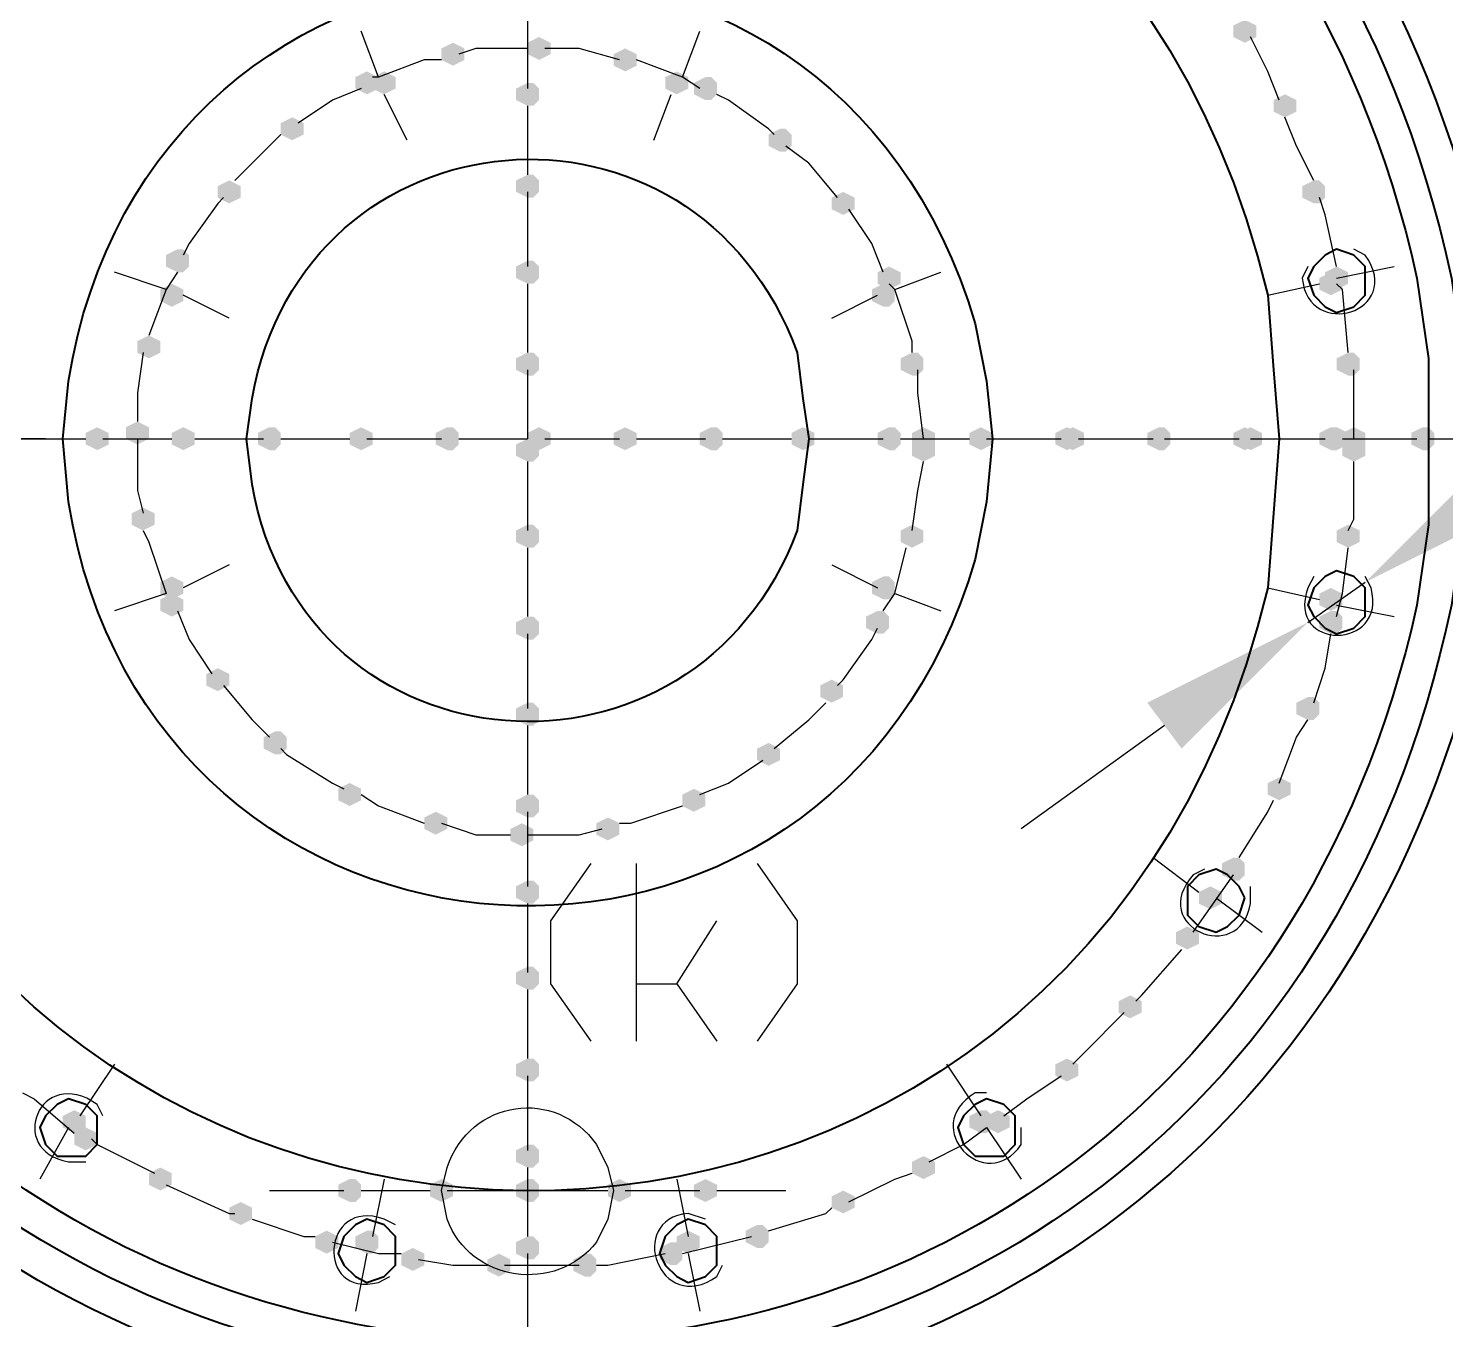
# Model space of a CAD drawing. Header units: millimetres. Extents: x 0 to 822, y 14 to 1153.
# Drawn here: x 238.32 to 282.78, y 246.47 to 286.97 of the extents above; entities that cross this region are included whole.
import ezdxf

# ---------------------------------------------------------------- set-up
doc = ezdxf.new("R2010")
doc.units = ezdxf.units.MM
doc.layers.add('1', color=7, linetype='Continuous')

msp = doc.modelspace()

# ---------------------------------------------------------------- hatches: boundary and pattern name
h = msp.add_hatch(color=0)
h.dxf.hatch_style = 2
h.paths.add_polyline_path([(276.48, 286.521732), (276.12, 286.701732), (276.12, 287.061732), (276.48, 287.241732), (276.84, 287.061732), (276.84, 286.701732)])
h = msp.add_hatch(color=0)
h.dxf.hatch_style = 2
h.paths.add_polyline_path([(251.64, 285.801732), (251.28, 285.981732), (251.28, 286.341732), (251.64, 286.521732), (252, 286.341732), (252, 285.981732)])
h = msp.add_hatch(color=0)
h.dxf.hatch_style = 2
h.paths.add_polyline_path([(254.34, 285.981732), (253.98, 286.161732), (253.98, 286.521732), (254.34, 286.701732), (254.7, 286.521732), (254.7, 286.161732)])
h = msp.add_hatch(color=0)
h.dxf.hatch_style = 2
h.paths.add_polyline_path([(257.04, 285.621732), (256.68, 285.801732), (256.68, 286.161732), (257.04, 286.341732), (257.4, 286.161732), (257.4, 285.801732)])
h = msp.add_hatch(color=0)
h.dxf.hatch_style = 2
h.paths.add_polyline_path([(248.94, 284.901732), (248.58, 285.081732), (248.58, 285.441732), (248.94, 285.621732), (249.3, 285.441732), (249.3, 285.081732)])
h = msp.add_hatch(color=0)
h.dxf.hatch_style = 2
h.paths.add_polyline_path([(249.48, 284.901732), (249.12, 285.081732), (249.12, 285.441732), (249.48, 285.621732), (249.84, 285.441732), (249.84, 285.081732)])
h = msp.add_hatch(color=0)
h.dxf.hatch_style = 2
h.paths.add_polyline_path([(258.66, 284.901732), (258.3, 285.081732), (258.3, 285.441732), (258.66, 285.621732), (259.02, 285.441732), (259.02, 285.081732)])
h = msp.add_hatch(color=0)
h.dxf.hatch_style = 2
h.paths.add_polyline_path([(259.56, 284.721732), (259.2, 284.901732), (259.2, 285.261732), (259.56, 285.441732), (259.74, 285.441732), (259.92, 285.261732), (259.92, 284.901732), (259.74, 284.721732)])
h = msp.add_hatch(color=0)
h.dxf.hatch_style = 2
h.paths.add_polyline_path([(253.98, 284.541732), (253.62, 284.721732), (253.62, 285.081732), (253.98, 285.261732), (254.16, 285.261732), (254.34, 285.081732), (254.34, 284.721732), (254.16, 284.541732)])
h = msp.add_hatch(color=0)
h.dxf.hatch_style = 2
h.paths.add_polyline_path([(277.74, 284.181732), (277.38, 284.361732), (277.38, 284.721732), (277.74, 284.901732), (278.1, 284.721732), (278.1, 284.361732)])
h = msp.add_hatch(color=0)
h.dxf.hatch_style = 2
h.paths.add_polyline_path([(246.6, 283.461732), (246.24, 283.641732), (246.24, 284.001732), (246.6, 284.181732), (246.96, 284.001732), (246.96, 283.641732)])
h = msp.add_hatch(color=0)
h.dxf.hatch_style = 2
h.paths.add_polyline_path([(261.9, 283.101732), (261.54, 283.281732), (261.54, 283.641732), (261.9, 283.821732), (262.08, 283.821732), (262.26, 283.641732), (262.26, 283.281732), (262.08, 283.101732)])
h = msp.add_hatch(color=0)
h.dxf.hatch_style = 2
h.paths.add_polyline_path([(253.98, 281.661732), (253.62, 281.841732), (253.62, 282.201732), (253.98, 282.381732), (254.16, 282.381732), (254.34, 282.201732), (254.34, 281.841732), (254.16, 281.661732)])
h = msp.add_hatch(color=0)
h.dxf.hatch_style = 2
h.paths.add_polyline_path([(244.62, 281.481732), (244.26, 281.661732), (244.26, 282.021732), (244.62, 282.201732), (244.98, 282.021732), (244.98, 281.661732)])
h = msp.add_hatch(color=0)
h.dxf.hatch_style = 2
h.paths.add_polyline_path([(278.64, 281.481732), (278.28, 281.661732), (278.28, 282.021732), (278.64, 282.201732), (278.82, 282.201732), (279, 282.021732), (279, 281.661732), (278.82, 281.481732)])
h = msp.add_hatch(color=0)
h.dxf.hatch_style = 2
h.paths.add_polyline_path([(263.88, 281.121732), (263.52, 281.301732), (263.52, 281.661732), (263.88, 281.841732), (264.24, 281.661732), (264.24, 281.301732)])
h = msp.add_hatch(color=0)
h.dxf.hatch_style = 2
h.paths.add_polyline_path([(243, 279.321732), (242.64, 279.501732), (242.64, 279.861732), (243, 280.041732), (243.18, 280.041732), (243.36, 279.861732), (243.36, 279.501732), (243.18, 279.321732)])
h = msp.add_hatch(color=0)
h.dxf.hatch_style = 2
h.paths.add_polyline_path([(253.98, 278.961732), (253.62, 279.141732), (253.62, 279.501732), (253.98, 279.681732), (254.16, 279.681732), (254.34, 279.501732), (254.34, 279.141732), (254.16, 278.961732)])
h = msp.add_hatch(color=0)
h.dxf.hatch_style = 2
h.paths.add_polyline_path([(265.32, 278.781732), (264.96, 278.961732), (264.96, 279.321732), (265.32, 279.501732), (265.68, 279.321732), (265.68, 278.961732)])
h = msp.add_hatch(color=0)
h.dxf.hatch_style = 2
h.paths.add_polyline_path([(279.18, 278.601732), (278.82, 278.781732), (278.82, 279.141732), (279.18, 279.321732), (279.54, 279.141732), (279.54, 278.781732)])
h = msp.add_hatch(color=0)
h.dxf.hatch_style = 2
h.paths.add_polyline_path([(279.36, 278.781732), (279, 278.961732), (279, 279.321732), (279.36, 279.501732), (279.72, 279.321732), (279.72, 278.961732)])
h = msp.add_hatch(color=0)
h.dxf.hatch_style = 2
h.paths.add_polyline_path([(242.82, 278.241732), (242.46, 278.421732), (242.46, 278.781732), (242.82, 278.961732), (243.18, 278.781732), (243.18, 278.421732)])
h = msp.add_hatch(color=0)
h.dxf.hatch_style = 2
h.paths.add_polyline_path([(265.14, 278.241732), (264.78, 278.421732), (264.78, 278.781732), (265.14, 278.961732), (265.32, 278.961732), (265.5, 278.781732), (265.5, 278.421732), (265.32, 278.241732)])
h = msp.add_hatch(color=0)
h.dxf.hatch_style = 2
h.paths.add_polyline_path([(242.1, 276.621732), (241.74, 276.801732), (241.74, 277.161732), (242.1, 277.341732), (242.46, 277.161732), (242.46, 276.801732)])
h = msp.add_hatch(color=0)
h.dxf.hatch_style = 2
h.paths.add_polyline_path([(253.98, 276.081732), (253.62, 276.261732), (253.62, 276.621732), (253.98, 276.801732), (254.16, 276.801732), (254.34, 276.621732), (254.34, 276.261732), (254.16, 276.081732)])
h = msp.add_hatch(color=0)
h.dxf.hatch_style = 2
h.paths.add_polyline_path([(266.04, 276.081732), (265.68, 276.261732), (265.68, 276.621732), (266.04, 276.801732), (266.22, 276.801732), (266.4, 276.621732), (266.4, 276.261732), (266.22, 276.081732)])
h = msp.add_hatch(color=0)
h.dxf.hatch_style = 2
h.paths.add_polyline_path([(279.72, 276.081732), (279.36, 276.261732), (279.36, 276.621732), (279.72, 276.801732), (279.9, 276.801732), (280.08, 276.621732), (280.08, 276.261732), (279.9, 276.081732)])
h = msp.add_hatch(color=0)
h.dxf.hatch_style = 2
h.paths.add_polyline_path([(240.48, 273.741732), (240.12, 273.921732), (240.12, 274.281732), (240.48, 274.461732), (240.84, 274.281732), (240.84, 273.921732)])
h = msp.add_hatch(color=0)
h.dxf.hatch_style = 2
h.paths.add_polyline_path([(241.74, 273.921732), (241.38, 274.101732), (241.38, 274.461732), (241.74, 274.641732), (242.1, 274.461732), (242.1, 274.101732)])
h = msp.add_hatch(color=0)
h.dxf.hatch_style = 2
h.paths.add_polyline_path([(243.18, 273.741732), (242.82, 273.921732), (242.82, 274.281732), (243.18, 274.461732), (243.54, 274.281732), (243.54, 273.921732)])
h = msp.add_hatch(color=0)
h.dxf.hatch_style = 2
h.paths.add_polyline_path([(245.88, 273.741732), (245.52, 273.921732), (245.52, 274.281732), (245.88, 274.461732), (246.06, 274.461732), (246.24, 274.281732), (246.24, 273.921732), (246.06, 273.741732)])
h = msp.add_hatch(color=0)
h.dxf.hatch_style = 2
h.paths.add_polyline_path([(248.76, 273.741732), (248.4, 273.921732), (248.4, 274.281732), (248.76, 274.461732), (249.12, 274.281732), (249.12, 273.921732)])
h = msp.add_hatch(color=0)
h.dxf.hatch_style = 2
h.paths.add_polyline_path([(251.46, 273.741732), (251.1, 273.921732), (251.1, 274.281732), (251.46, 274.461732), (251.64, 274.461732), (251.82, 274.281732), (251.82, 273.921732), (251.64, 273.741732)])
h = msp.add_hatch(color=0)
h.dxf.hatch_style = 2
h.paths.add_polyline_path([(254.34, 273.741732), (253.98, 273.921732), (253.98, 274.281732), (254.34, 274.461732), (254.7, 274.281732), (254.7, 273.921732)])
h = msp.add_hatch(color=0)
h.dxf.hatch_style = 2
h.paths.add_polyline_path([(257.04, 273.741732), (256.68, 273.921732), (256.68, 274.281732), (257.04, 274.461732), (257.4, 274.281732), (257.4, 273.921732)])
h = msp.add_hatch(color=0)
h.dxf.hatch_style = 2
h.paths.add_polyline_path([(259.74, 273.741732), (259.38, 273.921732), (259.38, 274.281732), (259.74, 274.461732), (259.92, 274.461732), (260.1, 274.281732), (260.1, 273.921732), (259.92, 273.741732)])
h = msp.add_hatch(color=0)
h.dxf.hatch_style = 2
h.paths.add_polyline_path([(262.62, 273.741732), (262.26, 273.921732), (262.26, 274.281732), (262.62, 274.461732), (262.98, 274.281732), (262.98, 273.921732)])
h = msp.add_hatch(color=0)
h.dxf.hatch_style = 2
h.paths.add_polyline_path([(265.32, 273.741732), (264.96, 273.921732), (264.96, 274.281732), (265.32, 274.461732), (265.5, 274.461732), (265.68, 274.281732), (265.68, 273.921732), (265.5, 273.741732)])
h = msp.add_hatch(color=0)
h.dxf.hatch_style = 2
h.paths.add_polyline_path([(266.4, 273.741732), (266.04, 273.921732), (266.04, 274.281732), (266.4, 274.461732), (266.76, 274.281732), (266.76, 273.921732)])
h = msp.add_hatch(color=0)
h.dxf.hatch_style = 2
h.paths.add_polyline_path([(268.2, 273.741732), (267.84, 273.921732), (267.84, 274.281732), (268.2, 274.461732), (268.56, 274.281732), (268.56, 273.921732)])
h = msp.add_hatch(color=0)
h.dxf.hatch_style = 2
h.paths.add_polyline_path([(270.9, 273.741732), (270.54, 273.921732), (270.54, 274.281732), (270.9, 274.461732), (271.26, 274.281732), (271.26, 273.921732)])
h = msp.add_hatch(color=0)
h.dxf.hatch_style = 2
h.paths.add_polyline_path([(271.08, 273.741732), (270.72, 273.921732), (270.72, 274.281732), (271.08, 274.461732), (271.44, 274.281732), (271.44, 273.921732)])
h = msp.add_hatch(color=0)
h.dxf.hatch_style = 2
h.paths.add_polyline_path([(273.78, 273.741732), (273.42, 273.921732), (273.42, 274.281732), (273.78, 274.461732), (274.14, 274.281732), (274.14, 273.921732)])
h = msp.add_hatch(color=0)
h.dxf.hatch_style = 2
h.paths.add_polyline_path([(273.78, 273.741732), (273.42, 273.921732), (273.42, 274.281732), (273.78, 274.461732), (273.96, 274.461732), (274.14, 274.281732), (274.14, 273.921732), (273.96, 273.741732)])
h = msp.add_hatch(color=0)
h.dxf.hatch_style = 2
h.paths.add_polyline_path([(276.48, 273.741732), (276.12, 273.921732), (276.12, 274.281732), (276.48, 274.461732), (276.84, 274.281732), (276.84, 273.921732)])
h = msp.add_hatch(color=0)
h.dxf.hatch_style = 2
h.paths.add_polyline_path([(276.66, 273.741732), (276.3, 273.921732), (276.3, 274.281732), (276.66, 274.461732), (277.02, 274.281732), (277.02, 273.921732)])
h = msp.add_hatch(color=0)
h.dxf.hatch_style = 2
h.paths.add_polyline_path([(279.18, 273.741732), (278.82, 273.921732), (278.82, 274.281732), (279.18, 274.461732), (279.36, 274.461732), (279.54, 274.281732), (279.54, 273.921732), (279.36, 273.741732)])
h = msp.add_hatch(color=0)
h.dxf.hatch_style = 2
h.paths.add_polyline_path([(279.36, 273.741732), (279, 273.921732), (279, 274.281732), (279.36, 274.461732), (279.72, 274.281732), (279.72, 273.921732)])
h = msp.add_hatch(color=0)
h.dxf.hatch_style = 2
h.paths.add_polyline_path([(279.9, 273.741732), (279.54, 273.921732), (279.54, 274.281732), (279.9, 274.461732), (280.26, 274.281732), (280.26, 273.921732)])
h = msp.add_hatch(color=0)
h.dxf.hatch_style = 2
h.paths.add_polyline_path([(282.06, 273.741732), (281.7, 273.921732), (281.7, 274.281732), (282.06, 274.461732), (282.42, 274.281732), (282.42, 273.921732)])
h = msp.add_hatch(color=0)
h.dxf.hatch_style = 2
h.paths.add_polyline_path([(282.06, 273.741732), (281.7, 273.921732), (281.7, 274.281732), (282.06, 274.461732), (282.24, 274.461732), (282.42, 274.281732), (282.42, 273.921732), (282.24, 273.741732)])
h = msp.add_hatch(color=0)
h.dxf.hatch_style = 2
h.paths.add_polyline_path([(253.98, 273.381732), (253.62, 273.561732), (253.62, 273.921732), (253.98, 274.101732), (254.16, 274.101732), (254.34, 273.921732), (254.34, 273.561732), (254.16, 273.381732)])
h = msp.add_hatch(color=0)
h.dxf.hatch_style = 2
h.paths.add_polyline_path([(266.4, 273.381732), (266.04, 273.561732), (266.04, 273.921732), (266.4, 274.101732), (266.76, 273.921732), (266.76, 273.561732)])
h = msp.add_hatch(color=0)
h.dxf.hatch_style = 2
h.paths.add_polyline_path([(279.9, 273.381732), (279.54, 273.561732), (279.54, 273.921732), (279.9, 274.101732), (280.26, 273.921732), (280.26, 273.561732)])
h = msp.add_hatch(color=0)
h.dxf.hatch_style = 2
h.paths.add_polyline_path([(284.22, 273.561732), (285.3, 272.121732), (280.26, 269.601732)])
h = msp.add_hatch(color=0)
h.dxf.hatch_style = 2
h.paths.add_polyline_path([(241.92, 271.221732), (241.56, 271.401732), (241.56, 271.761732), (241.92, 271.941732), (242.28, 271.761732), (242.28, 271.401732)])
h = msp.add_hatch(color=0)
h.dxf.hatch_style = 2
h.paths.add_polyline_path([(253.98, 270.681732), (253.62, 270.861732), (253.62, 271.221732), (253.98, 271.401732), (254.16, 271.401732), (254.34, 271.221732), (254.34, 270.861732), (254.16, 270.681732)])
h = msp.add_hatch(color=0)
h.dxf.hatch_style = 2
h.paths.add_polyline_path([(266.04, 270.681732), (265.68, 270.861732), (265.68, 271.221732), (266.04, 271.401732), (266.4, 271.221732), (266.4, 270.861732)])
h = msp.add_hatch(color=0)
h.dxf.hatch_style = 2
h.paths.add_polyline_path([(279.72, 270.681732), (279.36, 270.861732), (279.36, 271.221732), (279.72, 271.401732), (280.08, 271.221732), (280.08, 270.861732)])
h = msp.add_hatch(color=0)
h.dxf.hatch_style = 2
h.paths.add_polyline_path([(242.82, 269.061732), (242.46, 269.241732), (242.46, 269.601732), (242.82, 269.781732), (243.18, 269.601732), (243.18, 269.241732)])
h = msp.add_hatch(color=0)
h.dxf.hatch_style = 2
h.paths.add_polyline_path([(265.14, 269.061732), (264.78, 269.241732), (264.78, 269.601732), (265.14, 269.781732), (265.32, 269.781732), (265.5, 269.601732), (265.5, 269.241732), (265.32, 269.061732)])
h = msp.add_hatch(color=0)
h.dxf.hatch_style = 2
h.paths.add_polyline_path([(242.82, 268.521732), (242.46, 268.701732), (242.46, 269.061732), (242.82, 269.241732), (243.18, 269.061732), (243.18, 268.701732)])
h = msp.add_hatch(color=0)
h.dxf.hatch_style = 2
h.paths.add_polyline_path([(279.18, 268.701732), (278.82, 268.881732), (278.82, 269.241732), (279.18, 269.421732), (279.54, 269.241732), (279.54, 268.881732)])
h = msp.add_hatch(color=0)
h.dxf.hatch_style = 2
h.paths.add_polyline_path([(264.96, 267.981732), (264.6, 268.161732), (264.6, 268.521732), (264.96, 268.701732), (265.14, 268.701732), (265.32, 268.521732), (265.32, 268.161732), (265.14, 267.981732)])
h = msp.add_hatch(color=0)
h.dxf.hatch_style = 2
h.paths.add_polyline_path([(279.18, 267.981732), (278.82, 268.161732), (278.82, 268.521732), (279.18, 268.701732), (279.36, 268.701732), (279.54, 268.521732), (279.54, 268.161732), (279.36, 267.981732)])
h = msp.add_hatch(color=0)
h.dxf.hatch_style = 2
h.paths.add_polyline_path([(253.98, 267.801732), (253.62, 267.981732), (253.62, 268.341732), (253.98, 268.521732), (254.16, 268.521732), (254.34, 268.341732), (254.34, 267.981732), (254.16, 267.801732)])
h = msp.add_hatch(color=0)
h.dxf.hatch_style = 2
h.paths.add_polyline_path([(273.42, 265.821732), (274.5, 264.381732), (278.46, 268.341732)])
h = msp.add_hatch(color=0)
h.dxf.hatch_style = 2
h.paths.add_polyline_path([(244.26, 266.181732), (243.9, 266.361732), (243.9, 266.721732), (244.26, 266.901732), (244.62, 266.721732), (244.62, 266.361732)])
h = msp.add_hatch(color=0)
h.dxf.hatch_style = 2
h.paths.add_polyline_path([(263.52, 265.821732), (263.16, 266.001732), (263.16, 266.361732), (263.52, 266.541732), (263.88, 266.361732), (263.88, 266.001732)])
h = msp.add_hatch(color=0)
h.dxf.hatch_style = 2
h.paths.add_polyline_path([(278.46, 265.281732), (278.1, 265.461732), (278.1, 265.821732), (278.46, 266.001732), (278.64, 266.001732), (278.82, 265.821732), (278.82, 265.461732), (278.64, 265.281732)])
h = msp.add_hatch(color=0)
h.dxf.hatch_style = 2
h.paths.add_polyline_path([(253.98, 265.101732), (253.62, 265.281732), (253.62, 265.641732), (253.98, 265.821732), (254.16, 265.821732), (254.34, 265.641732), (254.34, 265.281732), (254.16, 265.101732)])
h = msp.add_hatch(color=0)
h.dxf.hatch_style = 2
h.paths.add_polyline_path([(246.06, 264.201732), (245.7, 264.381732), (245.7, 264.741732), (246.06, 264.921732), (246.24, 264.921732), (246.42, 264.741732), (246.42, 264.381732), (246.24, 264.201732)])
h = msp.add_hatch(color=0)
h.dxf.hatch_style = 2
h.paths.add_polyline_path([(261.54, 263.841732), (261.18, 264.021732), (261.18, 264.381732), (261.54, 264.561732), (261.9, 264.381732), (261.9, 264.021732)])
h = msp.add_hatch(color=0)
h.dxf.hatch_style = 2
h.paths.add_polyline_path([(248.4, 262.581732), (248.04, 262.761732), (248.04, 263.121732), (248.4, 263.301732), (248.76, 263.121732), (248.76, 262.761732)])
h = msp.add_hatch(color=0)
h.dxf.hatch_style = 2
h.paths.add_polyline_path([(277.56, 262.761732), (277.2, 262.941732), (277.2, 263.301732), (277.56, 263.481732), (277.92, 263.301732), (277.92, 262.941732)])
h = msp.add_hatch(color=0)
h.dxf.hatch_style = 2
h.paths.add_polyline_path([(253.98, 262.221732), (253.62, 262.401732), (253.62, 262.761732), (253.98, 262.941732), (254.16, 262.941732), (254.34, 262.761732), (254.34, 262.401732), (254.16, 262.221732)])
h = msp.add_hatch(color=0)
h.dxf.hatch_style = 2
h.paths.add_polyline_path([(259.2, 262.401732), (258.84, 262.581732), (258.84, 262.941732), (259.2, 263.121732), (259.56, 262.941732), (259.56, 262.581732)])
h = msp.add_hatch(color=0)
h.dxf.hatch_style = 2
h.paths.add_polyline_path([(251.1, 261.681732), (250.74, 261.861732), (250.74, 262.221732), (251.1, 262.401732), (251.46, 262.221732), (251.46, 261.861732)])
h = msp.add_hatch(color=0)
h.dxf.hatch_style = 2
h.paths.add_polyline_path([(253.8, 261.321732), (253.44, 261.501732), (253.44, 261.861732), (253.8, 262.041732), (254.16, 261.861732), (254.16, 261.501732)])
h = msp.add_hatch(color=0)
h.dxf.hatch_style = 2
h.paths.add_polyline_path([(256.5, 261.501732), (256.14, 261.681732), (256.14, 262.041732), (256.5, 262.221732), (256.86, 262.041732), (256.86, 261.681732)])
h = msp.add_hatch(color=0)
h.dxf.hatch_style = 2
h.paths.add_polyline_path([(276.12, 260.241732), (275.76, 260.421732), (275.76, 260.781732), (276.12, 260.961732), (276.3, 260.961732), (276.48, 260.781732), (276.48, 260.421732), (276.3, 260.241732)])
h = msp.add_hatch(color=0)
h.dxf.hatch_style = 2
h.paths.add_polyline_path([(253.98, 259.521732), (253.62, 259.701732), (253.62, 260.061732), (253.98, 260.241732), (254.16, 260.241732), (254.34, 260.061732), (254.34, 259.701732), (254.16, 259.521732)])
h = msp.add_hatch(color=0)
h.dxf.hatch_style = 2
h.paths.add_polyline_path([(275.4, 259.341732), (275.04, 259.521732), (275.04, 259.881732), (275.4, 260.061732), (275.76, 259.881732), (275.76, 259.521732)])
h = msp.add_hatch(color=0)
h.dxf.hatch_style = 2
h.paths.add_polyline_path([(274.68, 258.081732), (274.32, 258.261732), (274.32, 258.621732), (274.68, 258.801732), (275.04, 258.621732), (275.04, 258.261732)])
h = msp.add_hatch(color=0)
h.dxf.hatch_style = 2
h.paths.add_polyline_path([(253.98, 256.821732), (253.62, 257.001732), (253.62, 257.361732), (253.98, 257.541732), (254.16, 257.541732), (254.34, 257.361732), (254.34, 257.001732), (254.16, 256.821732)])
h = msp.add_hatch(color=0)
h.dxf.hatch_style = 2
h.paths.add_polyline_path([(272.88, 255.921732), (272.52, 256.101732), (272.52, 256.461732), (272.88, 256.641732), (273.24, 256.461732), (273.24, 256.101732)])
h = msp.add_hatch(color=0)
h.dxf.hatch_style = 2
h.paths.add_polyline_path([(253.98, 253.941732), (253.62, 254.121732), (253.62, 254.481732), (253.98, 254.661732), (254.16, 254.661732), (254.34, 254.481732), (254.34, 254.121732), (254.16, 253.941732)])
h = msp.add_hatch(color=0)
h.dxf.hatch_style = 2
h.paths.add_polyline_path([(270.9, 253.941732), (270.54, 254.121732), (270.54, 254.481732), (270.9, 254.661732), (271.26, 254.481732), (271.26, 254.121732)])
h = msp.add_hatch(color=0)
h.dxf.hatch_style = 2
h.paths.add_polyline_path([(239.76, 252.321732), (239.4, 252.501732), (239.4, 252.861732), (239.76, 253.041732), (240.12, 252.861732), (240.12, 252.501732)])
h = msp.add_hatch(color=0)
h.dxf.hatch_style = 2
h.paths.add_polyline_path([(268.2, 252.321732), (267.84, 252.501732), (267.84, 252.861732), (268.2, 253.041732), (268.38, 253.041732), (268.56, 252.861732), (268.56, 252.501732), (268.38, 252.321732)])
h = msp.add_hatch(color=0)
h.dxf.hatch_style = 2
h.paths.add_polyline_path([(268.74, 252.321732), (268.38, 252.501732), (268.38, 252.861732), (268.74, 253.041732), (269.1, 252.861732), (269.1, 252.501732)])
h = msp.add_hatch(color=0)
h.dxf.hatch_style = 2
h.paths.add_polyline_path([(240.12, 251.781732), (239.76, 251.961732), (239.76, 252.321732), (240.12, 252.501732), (240.48, 252.321732), (240.48, 251.961732)])
h = msp.add_hatch(color=0)
h.dxf.hatch_style = 2
h.paths.add_polyline_path([(253.98, 251.241732), (253.62, 251.421732), (253.62, 251.781732), (253.98, 251.961732), (254.16, 251.961732), (254.34, 251.781732), (254.34, 251.421732), (254.16, 251.241732)])
h = msp.add_hatch(color=0)
h.dxf.hatch_style = 2
h.paths.add_polyline_path([(242.46, 250.521732), (242.1, 250.701732), (242.1, 251.061732), (242.46, 251.241732), (242.82, 251.061732), (242.82, 250.701732)])
h = msp.add_hatch(color=0)
h.dxf.hatch_style = 2
h.paths.add_polyline_path([(266.4, 250.881732), (266.04, 251.061732), (266.04, 251.421732), (266.4, 251.601732), (266.76, 251.421732), (266.76, 251.061732)])
h = msp.add_hatch(color=0)
h.dxf.hatch_style = 2
h.paths.add_polyline_path([(248.4, 250.161732), (248.04, 250.341732), (248.04, 250.701732), (248.4, 250.881732), (248.58, 250.881732), (248.76, 250.701732), (248.76, 250.341732), (248.58, 250.161732)])
h = msp.add_hatch(color=0)
h.dxf.hatch_style = 2
h.paths.add_polyline_path([(251.28, 250.161732), (250.92, 250.341732), (250.92, 250.701732), (251.28, 250.881732), (251.64, 250.701732), (251.64, 250.341732)])
h = msp.add_hatch(color=0)
h.dxf.hatch_style = 2
h.paths.add_polyline_path([(253.98, 250.161732), (253.62, 250.341732), (253.62, 250.701732), (253.98, 250.881732), (254.16, 250.881732), (254.34, 250.701732), (254.34, 250.341732), (254.16, 250.161732)])
h = msp.add_hatch(color=0)
h.dxf.hatch_style = 2
h.paths.add_polyline_path([(256.86, 250.161732), (256.5, 250.341732), (256.5, 250.701732), (256.86, 250.881732), (257.22, 250.701732), (257.22, 250.341732)])
h = msp.add_hatch(color=0)
h.dxf.hatch_style = 2
h.paths.add_polyline_path([(259.56, 250.161732), (259.2, 250.341732), (259.2, 250.701732), (259.56, 250.881732), (259.92, 250.701732), (259.92, 250.341732)])
h = msp.add_hatch(color=0)
h.dxf.hatch_style = 2
h.paths.add_polyline_path([(263.88, 249.801732), (263.52, 249.981732), (263.52, 250.341732), (263.88, 250.521732), (264.24, 250.341732), (264.24, 249.981732)])
h = msp.add_hatch(color=0)
h.dxf.hatch_style = 2
h.paths.add_polyline_path([(244.98, 249.441732), (244.62, 249.621732), (244.62, 249.981732), (244.98, 250.161732), (245.34, 249.981732), (245.34, 249.621732)])
h = msp.add_hatch(color=0)
h.dxf.hatch_style = 2
h.paths.add_polyline_path([(261.18, 248.721732), (260.82, 248.901732), (260.82, 249.261732), (261.18, 249.441732), (261.36, 249.441732), (261.54, 249.261732), (261.54, 248.901732), (261.36, 248.721732)])
h = msp.add_hatch(color=0)
h.dxf.hatch_style = 2
h.paths.add_polyline_path([(247.68, 248.541732), (247.32, 248.721732), (247.32, 249.081732), (247.68, 249.261732), (248.04, 249.081732), (248.04, 248.721732)])
h = msp.add_hatch(color=0)
h.dxf.hatch_style = 2
h.paths.add_polyline_path([(248.94, 248.541732), (248.58, 248.721732), (248.58, 249.081732), (248.94, 249.261732), (249.12, 249.261732), (249.3, 249.081732), (249.3, 248.721732), (249.12, 248.541732)])
h = msp.add_hatch(color=0)
h.dxf.hatch_style = 2
h.paths.add_polyline_path([(253.98, 248.361732), (253.62, 248.541732), (253.62, 248.901732), (253.98, 249.081732), (254.16, 249.081732), (254.34, 248.901732), (254.34, 248.541732), (254.16, 248.361732)])
h = msp.add_hatch(color=0)
h.dxf.hatch_style = 2
h.paths.add_polyline_path([(259.02, 248.541732), (258.66, 248.721732), (258.66, 249.081732), (259.02, 249.261732), (259.38, 249.081732), (259.38, 248.721732)])
h = msp.add_hatch(color=0)
h.dxf.hatch_style = 2
h.paths.add_polyline_path([(250.38, 248.001732), (250.02, 248.181732), (250.02, 248.541732), (250.38, 248.721732), (250.74, 248.541732), (250.74, 248.181732)])
h = msp.add_hatch(color=0)
h.dxf.hatch_style = 2
h.paths.add_polyline_path([(253.08, 247.821732), (252.72, 248.001732), (252.72, 248.361732), (253.08, 248.541732), (253.44, 248.361732), (253.44, 248.001732)])
h = msp.add_hatch(color=0)
h.dxf.hatch_style = 2
h.paths.add_polyline_path([(255.78, 247.821732), (255.42, 248.001732), (255.42, 248.361732), (255.78, 248.541732), (255.96, 248.541732), (256.14, 248.361732), (256.14, 248.001732), (255.96, 247.821732)])
h = msp.add_hatch(color=0)
h.dxf.hatch_style = 2
h.paths.add_polyline_path([(258.48, 248.181732), (258.12, 248.361732), (258.12, 248.721732), (258.48, 248.901732), (258.66, 248.901732), (258.84, 248.721732), (258.84, 248.361732), (258.66, 248.181732)])

# ---------------------------------------------------------------- linework, layer by layer
at = {"layer": '1', "color": 0, "lineweight": 25}
for points in [[(253.98, 287.241732), (253.98, 285.081732)], [(249.3, 285.441732), (248.76, 286.881732)], [(258.84, 285.441732), (259.38, 286.881732)], [(253.98, 286.341732), (252.36, 286.341732), (251.82, 286.161732)], [(256.86, 285.981732), (255.6, 286.341732), (254.52, 286.341732)], [(277.56, 284.721732), (277.2, 285.621732), (276.66, 286.701732)], [(251.28, 285.981732), (250.74, 285.981732), (249.3, 285.441732), (249.12, 285.441732)], [(259.38, 285.081732), (258.84, 285.441732), (257.4, 285.981732)], [(248.76, 285.081732), (247.86, 284.721732), (246.78, 284.001732)], [(250.2, 283.461732), (249.48, 284.901732)], [(257.94, 283.461732), (258.48, 284.901732)], [(261.72, 283.641732), (261.54, 283.821732), (260.28, 284.721732), (259.92, 284.901732)], [(253.98, 284.541732), (253.98, 282.381732)], [(278.64, 282.201732), (278.1, 283.281732), (277.74, 284.181732)], [(246.24, 283.641732), (245.34, 282.741732), (244.8, 282.201732)], [(263.7, 281.661732), (262.8, 282.741732), (262.08, 283.281732)], [(244.44, 281.661732), (244.26, 281.481732), (243.36, 280.221732), (243.18, 279.861732)], [(253.98, 281.841732), (253.98, 279.501732)], [(279.36, 279.501732), (279, 281.121732), (278.82, 281.661732)], [(265.14, 279.321732), (264.78, 280.221732), (264.06, 281.301732)], [(242.64, 278.781732), (241.02, 279.321732)], [(243, 279.321732), (242.64, 278.781732), (242.1, 277.341732)], [(265.5, 278.781732), (266.94, 279.321732)], [(279.36, 279.141732), (281.16, 279.501732)], [(253.98, 278.961732), (253.98, 276.801732)], [(266.04, 276.801732), (266.04, 277.161732), (265.5, 278.781732), (265.32, 278.961732)], [(277.2, 278.601732), (278.82, 278.961732)], [(279.72, 276.801732), (279.54, 278.781732), (279.36, 278.961732)], [(244.62, 277.881732), (243.18, 278.601732)], [(263.52, 277.881732), (264.96, 278.601732)], [(241.92, 276.801732), (241.74, 275.541732), (241.74, 274.641732)], [(253.98, 276.261732), (253.98, 274.101732)], [(266.4, 274.101732), (266.22, 275.541732), (266.22, 276.261732)], [(279.9, 274.101732), (279.9, 276.261732)], [(238.86, 274.101732), (237.24, 274.101732)], [(237.96, 274.101732), (240.12, 274.101732)], [(240.66, 274.101732), (242.82, 274.101732)], [(241.74, 274.101732), (241.74, 272.481732), (241.92, 271.761732)], [(243.54, 274.101732), (245.7, 274.101732)], [(246.24, 274.101732), (248.4, 274.101732)], [(248.94, 274.101732), (251.28, 274.101732)], [(251.82, 274.101732), (253.98, 274.101732)], [(254.52, 274.101732), (256.86, 274.101732)], [(257.4, 274.101732), (259.56, 274.101732)], [(260.1, 274.101732), (262.26, 274.101732)], [(262.8, 274.101732), (265.14, 274.101732)], [(265.68, 274.101732), (267.84, 274.101732)], [(268.38, 274.101732), (270.72, 274.101732)], [(269.28, 274.101732), (270.72, 274.101732)], [(271.26, 274.101732), (273.42, 274.101732)], [(271.26, 274.101732), (273.6, 274.101732)], [(273.96, 274.101732), (276.12, 274.101732)], [(274.14, 274.101732), (276.3, 274.101732)], [(276.66, 274.101732), (279, 274.101732)], [(276.84, 274.101732), (279, 274.101732)], [(279.54, 274.101732), (281.7, 274.101732)], [(279.72, 274.101732), (281.88, 274.101732)], [(282.24, 274.101732), (284.58, 274.101732)], [(282.42, 274.101732), (283.86, 274.101732)], [(253.98, 273.381732), (253.98, 271.221732)], [(266.04, 271.221732), (266.22, 272.481732), (266.4, 273.381732)], [(279.72, 271.221732), (279.9, 271.581732), (279.9, 273.381732)], [(241.92, 271.221732), (242.1, 270.861732), (242.64, 269.241732), (242.64, 269.241732)], [(253.98, 270.681732), (253.98, 268.521732)], [(265.14, 268.701732), (265.5, 269.241732), (265.86, 270.681732)], [(279.36, 268.521732), (279.54, 269.241732), (279.72, 270.681732)], [(244.62, 270.141732), (243.18, 269.421732)], [(263.52, 270.141732), (264.96, 269.421732)], [(278.46, 268.341732), (280.26, 269.601732)], [(242.64, 269.241732), (241.02, 268.701732)], [(265.5, 269.241732), (266.94, 268.701732)], [(277.2, 269.421732), (278.82, 269.061732)], [(243, 268.701732), (243.36, 267.801732), (244.08, 266.721732)], [(279.36, 268.881732), (281.16, 268.521732)], [(263.7, 266.361732), (263.88, 266.541732), (264.78, 267.801732), (264.96, 268.161732)], [(253.98, 267.981732), (253.98, 265.641732)], [(278.64, 265.821732), (279, 266.901732), (279.18, 267.981732)], [(244.44, 266.361732), (245.34, 265.281732), (245.88, 264.741732)], [(261.72, 264.381732), (262.8, 265.281732), (263.34, 265.821732)], [(253.98, 265.101732), (253.98, 262.941732)], [(273.96, 265.101732), (269.46, 261.861732)], [(277.56, 263.301732), (278.1, 264.741732), (278.46, 265.281732)], [(246.24, 264.381732), (246.42, 264.201732), (247.86, 263.301732), (248.22, 263.121732)], [(259.38, 262.941732), (260.28, 263.301732), (261.36, 264.021732)], [(248.76, 262.941732), (249.3, 262.581732), (250.74, 262.041732)], [(276.3, 260.961732), (277.2, 262.401732), (277.38, 262.761732)], [(253.98, 262.401732), (253.98, 260.061732)], [(256.86, 262.041732), (257.22, 262.041732), (258.84, 262.581732), (258.84, 262.581732)], [(251.28, 262.041732), (252.36, 261.681732), (253.44, 261.681732)], [(253.98, 261.681732), (255.6, 261.681732), (256.32, 261.861732)], [(255.96, 260.781732), (254.7, 258.981732), (254.7, 257.001732), (255.96, 255.201732)], [(257.4, 255.201732), (257.4, 260.781732)], [(261.18, 260.781732), (262.44, 258.981732), (262.44, 257.001732), (261.18, 255.201732)], [(273.6, 260.961732), (275.04, 259.881732)], [(274.86, 258.621732), (276.12, 260.421732), (276.12, 260.421732)], [(275.58, 259.701732), (277.02, 258.621732)], [(253.98, 259.521732), (253.98, 257.361732)], [(257.4, 257.001732), (258.66, 257.001732), (259.92, 258.981732)], [(273.06, 256.461732), (273.24, 256.641732), (274.5, 258.081732)], [(258.66, 257.001732), (259.92, 255.201732)], [(253.98, 256.821732), (253.98, 254.661732)], [(271.08, 254.481732), (271.44, 254.841732), (272.7, 256.101732)], [(241.02, 254.481732), (239.94, 252.861732)], [(267.12, 254.481732), (268.2, 252.861732)], [(253.98, 254.121732), (253.98, 251.781732)], [(268.92, 252.861732), (269.64, 253.401732), (270.72, 254.121732)], [(238.14, 253.581732), (238.5, 253.401732), (239.76, 252.321732)], [(239.58, 252.501732), (238.68, 250.881732)], [(240.3, 252.141732), (240.48, 251.961732), (242.28, 251.061732)], [(266.58, 251.421732), (267.66, 251.961732), (268.38, 252.501732)], [(268.38, 252.501732), (269.46, 250.881732)], [(253.98, 251.241732), (253.98, 249.081732)], [(249.48, 250.881732), (249.12, 249.081732)], [(258.66, 250.881732), (259.02, 249.081732)], [(264.06, 250.161732), (265.5, 250.881732), (266.04, 251.061732)], [(242.64, 250.701732), (244.62, 249.801732), (244.8, 249.801732)], [(245.88, 250.521732), (248.22, 250.521732)], [(248.76, 250.521732), (250.92, 250.521732)], [(251.46, 250.521732), (253.8, 250.521732)], [(254.34, 250.521732), (256.5, 250.521732)], [(257.04, 250.521732), (259.38, 250.521732)], [(259.92, 250.521732), (262.08, 250.521732)], [(261.54, 249.261732), (263.34, 249.801732), (263.52, 249.981732)], [(245.34, 249.621732), (246.96, 249.081732), (247.32, 249.081732)], [(258.84, 248.541732), (261, 249.081732)], [(247.86, 248.901732), (249.3, 248.541732), (250.02, 248.541732)], [(248.94, 248.541732), (248.58, 246.741732)], [(253.98, 248.541732), (253.98, 246.201732)], [(256.14, 248.181732), (256.5, 248.181732), (258.3, 248.541732)], [(259.02, 248.541732), (259.38, 246.741732)], [(250.56, 248.361732), (251.64, 248.181732), (252.72, 248.181732)], [(253.26, 248.181732), (253.98, 248.181732), (255.6, 248.181732)]]:
    msp.add_lwpolyline(points, dxfattribs=at)
at = {"layer": '1', "color": 0, "lineweight": 40}
for points in [[(280.26, 279.141732), (280.26, 279.501732), (279.9, 279.861732), (279.36, 280.041732), (279, 279.861732), (278.64, 279.501732), (278.46, 279.141732), (278.64, 278.601732), (279, 278.241732), (279.36, 278.061732), (279.9, 278.241732), (280.26, 278.601732), (280.26, 279.141732)], [(280.26, 268.881732), (280.26, 269.421732), (279.9, 269.781732), (279.36, 269.961732), (279, 269.781732), (278.64, 269.421732), (278.46, 268.881732), (278.64, 268.521732), (279, 268.161732), (279.36, 267.981732), (279.9, 268.161732), (280.26, 268.521732), (280.26, 268.881732)], [(276.48, 259.701732), (276.3, 260.061732), (275.94, 260.421732), (275.58, 260.601732), (275.04, 260.421732), (274.68, 260.061732), (274.68, 259.701732), (274.68, 259.161732), (275.04, 258.801732), (275.58, 258.621732), (275.94, 258.801732), (276.3, 259.161732), (276.48, 259.701732)], [(240.48, 252.501732), (240.48, 252.861732), (240.12, 253.221732), (239.58, 253.401732), (239.22, 253.221732), (238.86, 252.861732), (238.68, 252.501732), (238.86, 251.961732), (239.22, 251.601732), (239.58, 251.601732), (240.12, 251.601732), (240.48, 251.961732), (240.48, 252.501732)], [(269.28, 252.501732), (269.28, 252.861732), (268.92, 253.221732), (268.38, 253.401732), (268.02, 253.221732), (267.66, 252.861732), (267.48, 252.501732), (267.66, 251.961732), (268.02, 251.601732), (268.38, 251.601732), (268.92, 251.601732), (269.28, 251.961732), (269.28, 252.501732)], [(249.84, 248.541732), (249.84, 249.081732), (249.48, 249.441732), (248.94, 249.621732), (248.58, 249.441732), (248.22, 249.081732), (248.04, 248.541732), (248.22, 248.181732), (248.58, 247.821732), (248.94, 247.641732), (249.48, 247.821732), (249.84, 248.181732), (249.84, 248.541732)], [(259.92, 248.541732), (259.92, 249.081732), (259.56, 249.441732), (259.02, 249.621732), (258.66, 249.441732), (258.3, 249.081732), (258.12, 248.541732), (258.3, 248.181732), (258.66, 247.821732), (259.02, 247.641732), (259.56, 247.821732), (259.92, 248.181732), (259.92, 248.541732)]]:
    msp.add_lwpolyline(points, dxfattribs=at)
for points, knots in [([(364.86, 274.101732), (364.86, 274.101732), (364.68, 279.141732), (364.68, 279.141732), (364.68, 279.141732), (364.32, 284.181732), (364.32, 284.181732), (364.32, 284.181732), (363.78, 289.401732), (363.78, 289.401732), (356.22, 342.321732), (312.3, 382.281732), (259.02, 384.801732), (259.02, 384.801732), (253.8, 384.981732), (253.8, 384.981732), (253.8, 384.981732), (248.76, 384.801732), (248.76, 384.801732), (193.32, 382.281732), (148.32, 339.441732), (143.28, 284.181732), (143.28, 284.181732), (142.92, 279.141732), (142.92, 279.141732), (142.92, 279.141732), (142.92, 274.101732), (142.92, 274.101732), (142.92, 274.101732), (142.92, 268.881732), (142.92, 268.881732), (142.92, 268.881732), (143.28, 263.841732), (143.28, 263.841732), (148.14, 210.561732), (190.44, 168.441732), (243.54, 163.581732), (243.54, 163.581732), (248.76, 163.221732), (248.76, 163.221732), (248.76, 163.221732), (253.8, 163.041732), (253.8, 163.041732), (309.24, 163.221732), (356.04, 203.901732), (363.78, 258.621732), (363.78, 258.621732), (364.32, 263.841732), (364.32, 263.841732), (364.32, 263.841732), (364.68, 268.881732), (364.68, 268.881732), (364.68, 268.881732), (364.86, 274.101732), (364.86, 274.101732)], [0, 0, 0, 0, 1, 1, 1, 2, 2, 2, 3, 3, 3, 4, 4, 4, 5, 5, 5, 6, 6, 6, 7, 7, 7, 8, 8, 8, 9, 9, 9, 10, 10, 10, 11, 11, 11, 12, 12, 12, 13, 13, 13, 14, 14, 14, 15, 15, 15, 16, 16, 16, 17, 17, 17, 18, 18, 18, 18]), ([(355.68, 274.101732), (355.68, 274.101732), (355.68, 278.781732), (355.68, 278.781732), (355.68, 278.781732), (355.32, 283.641732), (355.32, 283.641732), (355.32, 283.641732), (354.78, 288.501732), (354.78, 288.501732), (347.58, 336.921732), (307.62, 373.281732), (258.84, 375.621732), (258.84, 375.621732), (253.98, 375.801732), (253.98, 375.801732), (253.98, 375.801732), (249.12, 375.621732), (249.12, 375.621732), (198.54, 373.101732), (157.68, 334.221732), (152.82, 283.641732), (152.82, 283.641732), (152.46, 278.781732), (152.46, 278.781732), (152.46, 278.781732), (152.28, 274.101732), (152.28, 274.101732), (152.28, 274.101732), (152.46, 269.241732), (152.46, 269.241732), (152.46, 269.241732), (152.82, 264.381732), (152.82, 264.381732), (157.5, 215.781732), (195.84, 177.441732), (244.44, 172.761732), (244.44, 172.761732), (249.12, 172.401732), (249.12, 172.401732), (249.12, 172.401732), (253.98, 172.221732), (253.98, 172.221732), (304.56, 172.401732), (347.4, 209.481732), (354.78, 259.521732), (354.78, 259.521732), (355.32, 264.381732), (355.32, 264.381732), (355.32, 264.381732), (355.68, 269.241732), (355.68, 269.241732), (355.68, 269.241732), (355.68, 274.101732), (355.68, 274.101732)], [0, 0, 0, 0, 1, 1, 1, 2, 2, 2, 3, 3, 3, 4, 4, 4, 5, 5, 5, 6, 6, 6, 7, 7, 7, 8, 8, 8, 9, 9, 9, 10, 10, 10, 11, 11, 11, 12, 12, 12, 13, 13, 13, 14, 14, 14, 15, 15, 15, 16, 16, 16, 17, 17, 17, 18, 18, 18, 18]), ([(284.58, 274.101732), (284.58, 274.101732), (284.4, 276.621732), (284.4, 276.621732), (284.4, 276.621732), (284.04, 279.321732), (284.04, 279.321732), (276.66, 314.241732), (227.88, 312.081732), (223.74, 276.621732), (223.74, 276.621732), (223.56, 274.101732), (223.56, 274.101732), (223.56, 274.101732), (223.74, 271.401732), (223.74, 271.401732), (227.88, 235.941732), (276.66, 233.781732), (284.04, 268.701732), (284.04, 268.701732), (284.4, 271.401732), (284.4, 271.401732), (284.4, 271.401732), (284.58, 274.101732), (284.58, 274.101732)], [0, 0, 0, 0, 1, 1, 1, 2, 2, 2, 3, 3, 3, 4, 4, 4, 5, 5, 5, 6, 6, 6, 7, 7, 7, 8, 8, 8, 8]), ([(283.32, 274.101732), (283.32, 274.101732), (283.32, 276.621732), (283.32, 276.621732), (283.32, 276.621732), (282.96, 279.141732), (282.96, 279.141732), (275.76, 312.801732), (228.96, 310.821732), (224.82, 276.621732), (224.82, 276.621732), (224.64, 274.101732), (224.64, 274.101732), (224.64, 274.101732), (224.82, 271.401732), (224.82, 271.401732), (228.96, 237.381732), (275.94, 235.221732), (282.96, 268.881732), (282.96, 268.881732), (283.32, 271.401732), (283.32, 271.401732), (283.32, 271.401732), (283.32, 274.101732), (283.32, 274.101732)], [0, 0, 0, 0, 1, 1, 1, 2, 2, 2, 3, 3, 3, 4, 4, 4, 5, 5, 5, 6, 6, 6, 7, 7, 7, 8, 8, 8, 8]), ([(282.24, 274.101732), (282.24, 274.101732), (282.24, 276.621732), (282.24, 276.621732), (282.24, 276.621732), (281.88, 279.141732), (281.88, 279.141732), (274.68, 311.361732), (229.86, 309.201732), (225.9, 276.621732), (225.9, 276.621732), (225.72, 274.101732), (225.72, 274.101732), (225.72, 274.101732), (225.9, 271.401732), (225.9, 271.401732), (230.04, 238.821732), (274.68, 236.661732), (281.88, 268.881732), (281.88, 268.881732), (282.24, 271.401732), (282.24, 271.401732), (282.24, 271.401732), (282.24, 274.101732), (282.24, 274.101732)], [0, 0, 0, 0, 1, 1, 1, 2, 2, 2, 3, 3, 3, 4, 4, 4, 5, 5, 5, 6, 6, 6, 7, 7, 7, 8, 8, 8, 8]), ([(277.56, 274.101732), (277.56, 274.101732), (277.38, 276.261732), (277.38, 276.261732), (277.38, 276.261732), (277.2, 278.601732), (277.2, 278.601732), (270.9, 305.061732), (234.18, 303.261732), (230.58, 276.261732), (230.58, 276.261732), (230.58, 274.101732), (230.58, 274.101732), (230.58, 274.101732), (230.58, 271.761732), (230.58, 271.761732), (234.18, 244.761732), (270.9, 242.961732), (277.2, 269.421732), (277.2, 269.421732), (277.38, 271.761732), (277.38, 271.761732), (277.38, 271.761732), (277.56, 274.101732), (277.56, 274.101732)], [0, 0, 0, 0, 1, 1, 1, 2, 2, 2, 3, 3, 3, 4, 4, 4, 5, 5, 5, 6, 6, 6, 7, 7, 7, 8, 8, 8, 8]), ([(268.56, 274.101732), (268.56, 274.101732), (268.38, 275.901732), (268.38, 275.901732), (268.38, 275.901732), (268.02, 277.701732), (268.02, 277.701732), (263.52, 293.181732), (242.1, 291.741732), (239.58, 275.901732), (239.58, 275.901732), (239.4, 274.101732), (239.4, 274.101732), (239.4, 274.101732), (239.58, 272.121732), (239.58, 272.121732), (242.1, 256.281732), (263.52, 254.841732), (268.02, 270.321732), (268.02, 270.321732), (268.38, 272.121732), (268.38, 272.121732), (268.38, 272.121732), (268.56, 274.101732), (268.56, 274.101732)], [0, 0, 0, 0, 1, 1, 1, 2, 2, 2, 3, 3, 3, 4, 4, 4, 5, 5, 5, 6, 6, 6, 7, 7, 7, 8, 8, 8, 8]), ([(262.8, 274.101732), (262.8, 274.101732), (262.62, 275.361732), (262.62, 275.361732), (262.62, 275.361732), (262.44, 276.801732), (262.44, 276.801732), (259.2, 285.621732), (246.96, 284.541732), (245.34, 275.361732), (245.34, 275.361732), (245.16, 274.101732), (245.16, 274.101732), (245.16, 274.101732), (245.34, 272.661732), (245.34, 272.661732), (246.96, 263.481732), (259.2, 262.581732), (262.44, 271.221732), (262.44, 271.221732), (262.62, 272.661732), (262.62, 272.661732), (262.62, 272.661732), (262.8, 274.101732), (262.8, 274.101732)], [0, 0, 0, 0, 1, 1, 1, 2, 2, 2, 3, 3, 3, 4, 4, 4, 5, 5, 5, 6, 6, 6, 7, 7, 7, 8, 8, 8, 8])]:
    msp.add_open_spline(points, degree=3, knots=knots, dxfattribs=at)
at = {"layer": '1', "color": 0, "lineweight": 25}
for points, knots in [([(274.5, 288.501732), (274.5, 288.501732), (274.5, 287.961732), (274.5, 287.961732), (275.4, 286.161732), (277.74, 288.321732), (275.94, 289.401732), (275.94, 289.401732), (275.58, 289.581732), (275.58, 289.581732)], [0, 0, 0, 0, 1, 1, 1, 2, 2, 2, 3, 3, 3, 3]), ([(278.46, 279.501732), (278.46, 279.501732), (278.28, 279.141732), (278.28, 279.141732), (278.46, 277.161732), (281.52, 278.061732), (280.26, 279.861732), (280.26, 279.861732), (279.9, 280.041732), (279.9, 280.041732)], [0, 0, 0, 0, 1, 1, 1, 2, 2, 2, 3, 3, 3, 3]), ([(278.64, 269.781732), (278.64, 269.781732), (278.46, 269.421732), (278.46, 269.421732), (277.74, 267.441732), (280.98, 267.441732), (280.44, 269.421732), (280.44, 269.421732), (280.26, 269.781732), (280.26, 269.781732)], [0, 0, 0, 0, 1, 1, 1, 2, 2, 2, 3, 3, 3, 3]), ([(275.22, 260.601732), (275.22, 260.601732), (274.86, 260.421732), (274.86, 260.421732), (273.42, 258.801732), (276.3, 257.541732), (276.66, 259.521732), (276.66, 259.521732), (276.66, 260.061732), (276.66, 260.061732)], [0, 0, 0, 0, 1, 1, 1, 2, 2, 2, 3, 3, 3, 3]), ([(240.66, 252.861732), (240.66, 252.861732), (240.48, 253.221732), (240.48, 253.221732), (238.68, 254.481732), (237.6, 251.781732), (239.58, 251.421732), (239.58, 251.421732), (240.12, 251.421732), (240.12, 251.421732)], [0, 0, 0, 0, 1, 1, 1, 2, 2, 2, 3, 3, 3, 3]), ([(256.68, 250.521732), (256.68, 250.521732), (256.5, 251.241732), (256.5, 251.241732), (256.5, 251.241732), (256.14, 251.961732), (256.14, 251.961732), (254.88, 253.761732), (252.18, 253.401732), (251.46, 251.241732), (251.46, 251.241732), (251.28, 250.521732), (251.28, 250.521732), (251.28, 250.521732), (251.46, 249.621732), (251.46, 249.621732), (252.18, 247.641732), (254.88, 247.281732), (256.14, 248.901732), (256.14, 248.901732), (256.5, 249.621732), (256.5, 249.621732), (256.5, 249.621732), (256.68, 250.521732), (256.68, 250.521732)], [0, 0, 0, 0, 1, 1, 1, 2, 2, 2, 3, 3, 3, 4, 4, 4, 5, 5, 5, 6, 6, 6, 7, 7, 7, 8, 8, 8, 8]), ([(268.38, 253.581732), (268.38, 253.581732), (268.02, 253.581732), (268.02, 253.581732), (266.22, 252.501732), (268.38, 250.341732), (269.46, 251.961732), (269.46, 251.961732), (269.46, 252.501732), (269.46, 252.501732)], [0, 0, 0, 0, 1, 1, 1, 2, 2, 2, 3, 3, 3, 3]), ([(249.84, 249.441732), (249.84, 249.441732), (249.48, 249.621732), (249.48, 249.621732), (247.5, 250.341732), (247.32, 247.101732), (249.3, 247.641732), (249.3, 247.641732), (249.66, 247.821732), (249.66, 247.821732)], [0, 0, 0, 0, 1, 1, 1, 2, 2, 2, 3, 3, 3, 3]), ([(259.56, 249.621732), (259.56, 249.621732), (259.02, 249.801732), (259.02, 249.801732), (257.04, 249.621732), (258.12, 246.561732), (259.92, 247.821732), (259.92, 247.821732), (260.1, 248.181732), (260.1, 248.181732)], [0, 0, 0, 0, 1, 1, 1, 2, 2, 2, 3, 3, 3, 3])]:
    msp.add_open_spline(points, degree=3, knots=knots, dxfattribs=at)

doc.saveas('drawing.dxf')
